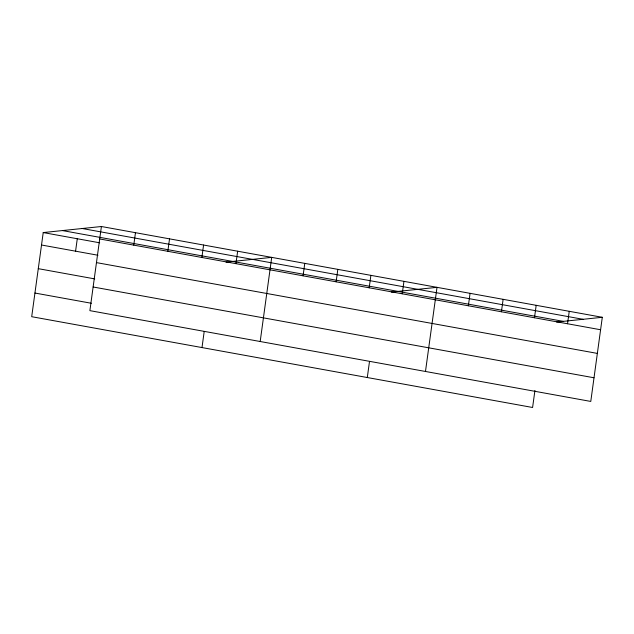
<?xml version="1.0" encoding="UTF-8"?>
<svg xmlns="http://www.w3.org/2000/svg" width="634" height="634" viewBox="0 0 634 634"><rect width="100%" height="100%" fill="white"/><g stroke="black" fill="none" stroke-linecap="round" stroke-linejoin="round"><path stroke-width="0.95" d="M101.408 226.512L89.885 310.644L590.777 401.433L602.3 317.301L101.408 226.512L43.223 232.567L31.7 316.699L532.592 407.488L534.93 390.457M75.581 251.183L77.285 238.741M133.766 245.128L135.47 232.686M167.82 251.302L169.532 238.859M201.881 257.475L203.585 245.033M202 347.567L204.203 331.479M235.943 263.657L237.647 251.207M260.186 341.512L271.709 257.38L226.005 262.135M303.068 275.822L304.772 263.372M336.123 281.813L337.827 269.363M369.186 287.804L370.89 275.354M367.3 377.531L369.503 361.443M402.241 293.796L403.945 281.353M425.477 371.476L437.008 287.345L391.305 292.1M468.36 305.778L470.063 293.336M501.415 311.777L503.127 299.327M534.478 317.769L536.182 305.319M567.533 323.76L569.245 311.31M556.597 322.064L602.3 317.301M82.206 228.509L583.098 319.306M62.425 230.57L563.317 321.359M99.704 238.955L600.596 329.751M43.223 232.567L99.665 242.798M41.519 245.009L97.961 255.24M96.463 262.611L597.355 353.407M38.278 268.665L94.72 278.897M93.127 286.988L594.018 377.777M34.941 293.043L91.383 303.274"/></g></svg>
